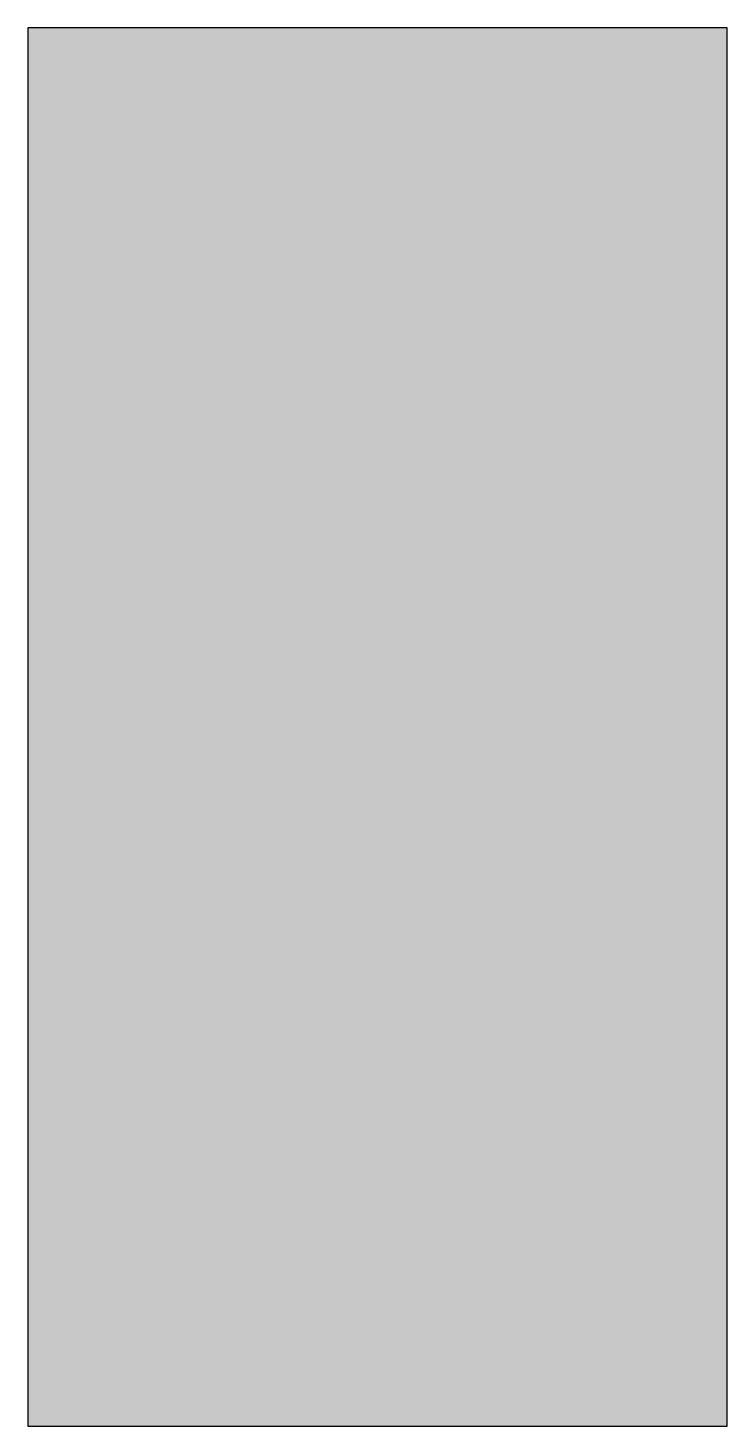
# Model space of a CAD drawing. Header units: metres. Extents: x -0.075 to 0.075, y -0.3 to 0.
import ezdxf

# ---------------------------------------------------------------- set-up
doc = ezdxf.new("R2010")
doc.units = ezdxf.units.M
doc.header["$MEASUREMENT"] = 0

msp = doc.modelspace()

# ---------------------------------------------------------------- hatches: boundary and pattern name
msp.add_hatch(color=253).paths.add_polyline_path([(-0.075, -0.3), (-0.075, 0), (0.075, 0), (0.075, -0.3)])

# ---------------------------------------------------------------- linework, layer by layer
msp.add_3dface([(-0.075, -0.3), (0.075, -0.3), (0.075, 0), (-0.075, 0)])

doc.saveas('drawing.dxf')
